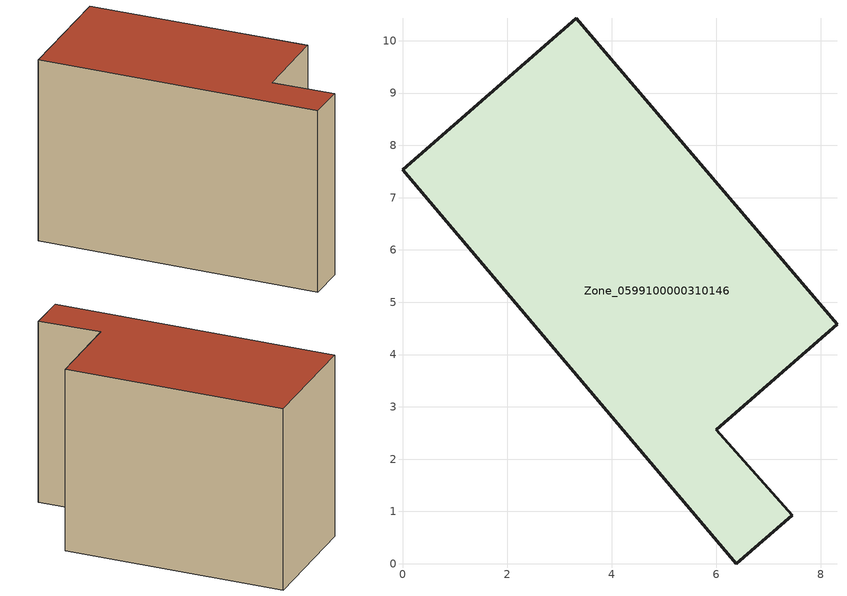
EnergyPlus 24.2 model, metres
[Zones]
Zone_0599100000310146
 floor ground (C_G): 0,7.53 3.32,10.43 8.31,4.58 6,2.56 7.45,0.92 6.38,0 z0
 wall outside (C_F): 3.32,10.43 0,7.53 6.38,0 7.45,0.92 6,2.56 8.31,4.58 3.32,10.43 z0:6.51
 roof outside (C_R): 0,7.53 6.38,0 7.45,0.92 6,2.56 8.31,4.58 3.32,10.43 z6.51
[BUILDING]
Pand.0599100000310146: North Axis=0; Terrain=City; Loads Convergence Tolerance Value=0.04; Temperature Convergence Tolerance Value=0.4; Solar Distribution=FullExterior; Maximum Number of Warmup Days=25; Minimum Number of Warmup Days=1
[Site:Location]
Rotterdam.The.Hague.AP_ZH_NLD Design_Conditions: Latitude=51.96; Longitude=4.45; Time Zone=1; Elevation=-4.5
[SITE:GROUNDTEMPERATURE:BUILDINGSURFACE]
18, 18, 18, 18, 18, 18, 18, 18, 18, 18, 18, 18
[MATERIAL] Thermal Absorptance=0.9; Solar Absorptance=0.7; Visible Absorptance=0.7
Name | Roughness | Thickness | Conductivity | Density | Specific Heat
G.TI.1946 | MediumSmooth | 0.15 | 1 | 540 | 1210
F.TI.1946 | Rough | 0.3 | 0.857143 | 1920 | 840
R.TI.1946 | MediumRough | 0.2 | 0.1 | 1500 | 1000
[CONSTRUCTION]
C_G: G.TI.1946
C_F: F.TI.1946
C_R: R.TI.1946
[ZONE]
Zone_0599100000310146: Type=1; Multiplier=1; Ceiling Height=Autocalculate; Volume=Autocalculate; Floor Area=autocalculate; Part of Total Floor Area=Yes
[ZONEINFILTRATION:DESIGNFLOWRATE]
Infil_Zone_0599100000310146: Zone or ZoneList or Space or SpaceList=Zone_0599100000310146; Schedule=AlwaysOn; Design Flow Rate Calculation Method=Flow/Area; Flow Rate per Floor Area=0.003; Constant Term Coefficient=1; Temperature Term Coefficient=0; Velocity Term Coefficient=0; Velocity Squared Term Coefficient=0
[HVACTEMPLATE:ZONE:IDEALLOADSAIRSYSTEM]
Zone_0599100000310146: Maximum Heating Supply Air Temperature=50; Minimum Cooling Supply Air Temperature=13; Maximum Heating Supply Air Humidity Ratio=0.0156; Minimum Cooling Supply Air Humidity Ratio=0.0077; Heating Limit=NoLimit; Cooling Limit=NoLimit; Dehumidification Control Type=ConstantSensibleHeatRatio; Cooling Sensible Heat Ratio=0.7; Dehumidification Setpoint=60; Humidification Control Type=None; Humidification Setpoint=30; Outdoor Air Method=None; Outdoor Air Flow Rate per Person=0.00944; Outdoor Air Flow Rate per Zone Floor Area=0; Outdoor Air Flow Rate per Zone=0; Demand Controlled Ventilation Type=None; Outdoor Air Economizer Type=NoEconomizer; Heat Recovery Type=None; Sensible Heat Recovery Effectiveness=0.7; Latent Heat Recovery Effectiveness=0.65
[ZONECONTROL:THERMOSTAT]
ThermostatControl_Zone_0599100000310146: Zone or ZoneList=Zone_0599100000310146; Control Type Schedule=DualSetpointControlType; Control 1=Thermostat_Zone_0599100000310146; Temperature Difference Between Cutout And Setpoint=0
[THERMOSTATSETPOINT:DUALSETPOINT]
Thermostat_Zone_0599100000310146: Heating Setpoint Temperature Schedule=HeatingSetpoint_Zone_0599100000310146; Cooling Setpoint Temperature Schedule=CoolingSetpoint_Zone_0599100000310146
[SCHEDULE:COMPACT]
HeatingSetpoint_Zone_0599100000310146: Through: 12/31, For: AllDays, Until: 24:00, 21
CoolingSetpoint_Zone_0599100000310146: Through: 12/31, For: AllDays, Until: 24:00, 24
DualSetpointControlType: Through: 12/31, For: AllDays, Until: 24:00, 4
AlwaysOn: Through: 12/31, For: AllDays, Until: 24:00, 1
